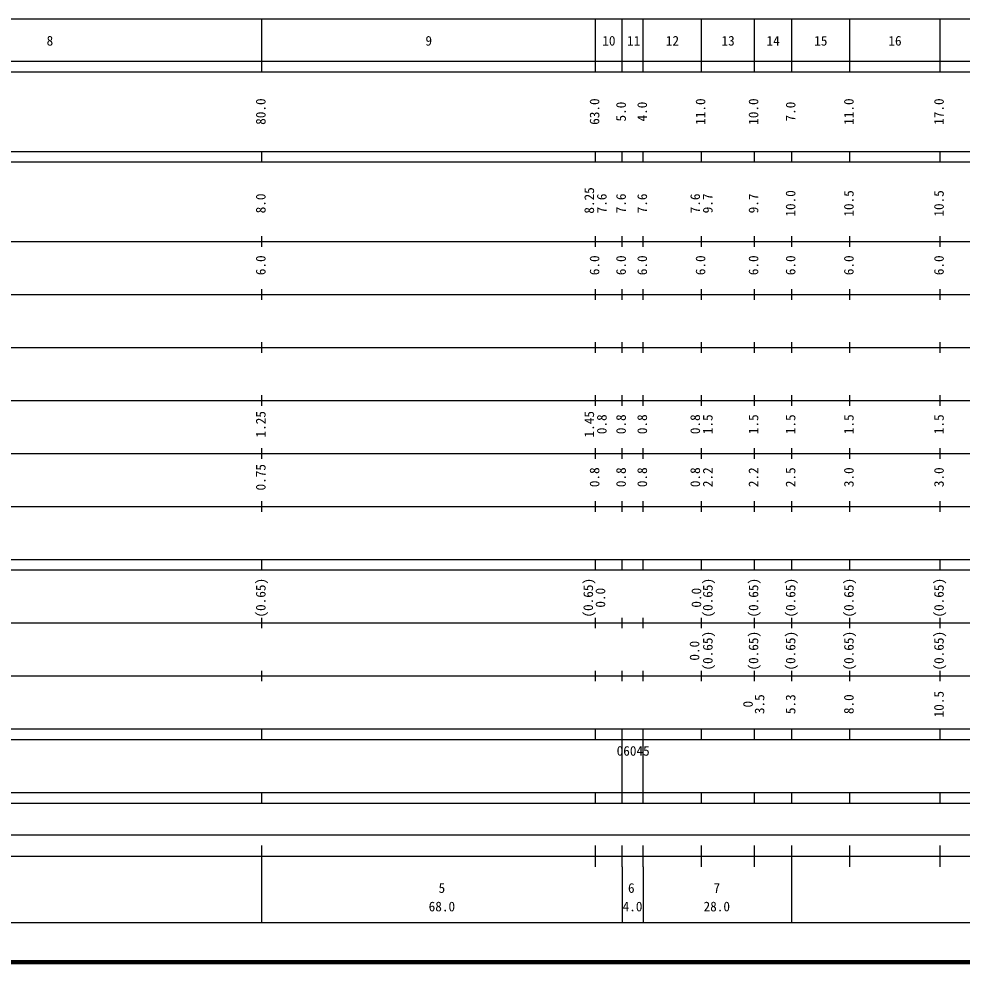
# Model space of a CAD drawing. Units: millimetres on the paper, enlarged 1000 times. Extents: x 40000 to 680000, y 20000 to 380000.
# Drawn here: x 222138 to 400172, y 20000 to 198000 of the extents above; entities that cross this region are included whole.
import ezdxf
from ezdxf.enums import TextEntityAlignment as Align

# ---------------------------------------------------------------- set-up
doc = ezdxf.new("R2010")
doc.units = ezdxf.units.MM
doc.header["$LTSCALE"] = 1000
doc.layers.add('M-TTL', color=2, linetype='Continuous', lineweight=140)
doc.layers.add('M-TTL-BAND', color=7, linetype='Continuous', lineweight=25)
doc.styles.add('ＭＳ ゴシック', font='')
doc.styles.get('ＭＳ ゴシック').set_extended_font_data('MS Gothic')

msp = doc.modelspace()

# ---------------------------------------------------------------- linework, layer by layer
at = {"layer": 'M-TTL'}
msp.add_line((40000, 20000), (680000, 20000), dxfattribs=at)
at = {"layer": 'M-TTL-BAND'}
for p, q in [((68000, 198000), (579000, 198000)), ((268000, 188000), (268000, 198000)), ((331000, 188000), (331000, 198000)), ((336000, 188000), (336000, 198000)), ((340000, 188000), (340000, 198000)), ((351000, 188000), (351000, 198000)), ((361000, 188000), (361000, 198000)), ((368000, 188000), (368000, 198000)), ((379000, 188000), (379000, 198000)), ((396000, 188000), (396000, 198000)), ((40000, 190000), (579000, 190000)), ((40000, 188000), (579000, 188000)), ((40000, 173000), (579000, 173000)), ((268000, 171000), (268000, 173000)), ((331000, 171000), (331000, 173000)), ((336000, 171000), (336000, 173000)), ((340000, 171000), (340000, 173000)), ((351000, 171000), (351000, 173000)), ((361000, 171000), (361000, 173000)), ((368000, 171000), (368000, 173000)), ((379000, 171000), (379000, 173000)), ((396000, 171000), (396000, 173000)), ((40000, 171000), (579000, 171000)), ((268000, 155000), (268000, 157000)), ((331000, 155000), (331000, 157000)), ((336000, 155000), (336000, 157000)), ((340000, 155000), (340000, 157000)), ((351000, 155000), (351000, 157000)), ((361000, 155000), (361000, 157000)), ((368000, 155000), (368000, 157000)), ((379000, 155000), (379000, 157000)), ((396000, 155000), (396000, 157000)), ((40000, 156000), (579000, 156000)), ((46000, 146000), (579000, 146000)), ((268000, 145000), (268000, 147000)), ((331000, 145000), (331000, 147000)), ((336000, 145000), (336000, 147000)), ((340000, 145000), (340000, 147000)), ((351000, 145000), (351000, 147000)), ((361000, 145000), (361000, 147000)), ((368000, 145000), (368000, 147000)), ((379000, 145000), (379000, 147000)), ((396000, 145000), (396000, 147000)), ((52000, 136000), (579000, 136000)), ((268000, 135000), (268000, 137000)), ((331000, 135000), (331000, 137000)), ((336000, 135000), (336000, 137000)), ((340000, 135000), (340000, 137000)), ((351000, 135000), (351000, 137000)), ((361000, 135000), (361000, 137000)), ((368000, 135000), (368000, 137000)), ((379000, 135000), (379000, 137000)), ((396000, 135000), (396000, 137000)), ((268000, 125000), (268000, 127000)), ((331000, 125000), (331000, 127000)), ((336000, 125000), (336000, 127000)), ((340000, 125000), (340000, 127000)), ((351000, 125000), (351000, 127000)), ((361000, 125000), (361000, 127000)), ((368000, 125000), (368000, 127000)), ((379000, 125000), (379000, 127000)), ((396000, 125000), (396000, 127000)), ((46000, 126000), (579000, 126000)), ((52000, 116000), (579000, 116000)), ((268000, 115000), (268000, 117000)), ((331000, 115000), (331000, 117000)), ((336000, 115000), (336000, 117000)), ((340000, 115000), (340000, 117000)), ((351000, 115000), (351000, 117000)), ((361000, 115000), (361000, 117000)), ((368000, 115000), (368000, 117000)), ((379000, 115000), (379000, 117000)), ((396000, 115000), (396000, 117000)), ((268000, 105000), (268000, 107000)), ((331000, 105000), (331000, 107000)), ((336000, 105000), (336000, 107000)), ((340000, 105000), (340000, 107000)), ((351000, 105000), (351000, 107000)), ((361000, 105000), (361000, 107000)), ((368000, 105000), (368000, 107000)), ((379000, 105000), (379000, 107000)), ((396000, 105000), (396000, 107000)), ((46000, 106000), (579000, 106000)), ((40000, 96000), (579000, 96000)), ((268000, 94000), (268000, 96000)), ((331000, 94000), (331000, 96000)), ((336000, 94000), (336000, 96000)), ((340000, 94000), (340000, 96000)), ((351000, 94000), (351000, 96000)), ((361000, 94000), (361000, 96000)), ((368000, 94000), (368000, 96000)), ((379000, 94000), (379000, 96000)), ((396000, 94000), (396000, 96000)), ((40000, 94000), (579000, 94000)), ((49000, 84000), (579000, 84000)), ((268000, 83000), (268000, 85000)), ((331000, 83000), (331000, 85000)), ((336000, 83000), (336000, 85000)), ((340000, 83000), (340000, 85000)), ((351000, 83000), (351000, 85000)), ((361000, 83000), (361000, 85000)), ((368000, 83000), (368000, 85000)), ((379000, 83000), (379000, 85000)), ((396000, 83000), (396000, 85000)), ((268000, 73000), (268000, 75000)), ((331000, 73000), (331000, 75000)), ((336000, 73000), (336000, 75000)), ((340000, 73000), (340000, 75000)), ((351000, 73000), (351000, 75000)), ((361000, 73000), (361000, 75000)), ((368000, 73000), (368000, 75000)), ((379000, 73000), (379000, 75000)), ((396000, 73000), (396000, 75000)), ((40000, 74000), (579000, 74000)), ((40000, 64000), (579000, 64000)), ((268000, 62000), (268000, 64000)), ((331000, 62000), (331000, 64000)), ((336000, 62000), (336000, 64000)), ((340000, 62000), (340000, 64000)), ((351000, 62000), (351000, 64000)), ((361000, 62000), (361000, 64000)), ((368000, 62000), (368000, 64000)), ((379000, 62000), (379000, 64000)), ((396000, 62000), (396000, 64000)), ((40000, 62000), (579000, 62000)), ((336000, 52000), (336000, 62000)), ((340000, 52000), (340000, 62000)), ((40000, 52000), (579000, 52000)), ((268000, 50000), (268000, 52000)), ((331000, 50000), (331000, 52000)), ((336000, 50000), (336000, 52000)), ((340000, 50000), (340000, 52000)), ((351000, 50000), (351000, 52000)), ((361000, 50000), (361000, 52000)), ((368000, 50000), (368000, 52000)), ((379000, 50000), (379000, 52000)), ((396000, 50000), (396000, 52000)), ((40000, 50000), (579000, 50000)), ((71000, 44000), (565000, 44000)), ((268000, 27500), (268000, 42000)), ((331000, 38000), (331000, 42000)), ((336000, 38000), (336000, 42000)), ((340000, 38000), (340000, 42000)), ((351000, 38000), (351000, 42000)), ((361000, 38000), (361000, 42000)), ((368000, 27500), (368000, 42000)), ((379000, 38000), (379000, 42000)), ((396000, 38000), (396000, 42000)), ((40000, 40000), (579000, 40000)), ((336000, 38000), (336000, 27500)), ((340000, 38000), (340000, 27500)), ((68000, 27500), (579000, 27500))]:
    msp.add_line(p, q, dxfattribs=at)

# ---------------------------------------------------------------- texts
at = {"layer": 'M-TTL-BAND', "style": 'ＭＳ ゴシック'}
for s, p in [('8', (228000, 192405)), ('9', (299500, 192405)), ('10', (333500, 192405)), ('11', (338173, 192405)), ('12', (345500, 192405)), ('13', (356000, 192405)), ('14', (364500, 192405)), ('15', (373500, 192405)), ('16', (387500, 192405)), ('5', (301978, 32523)), ('6', (337729, 32523)), ('7', (353866, 32523)), ('68.0', (301978, 29033)), ('4.0', (337961, 29033)), ('28.0', (353866, 29033))]:
    msp.add_text(s, height=1833, dxfattribs=at).set_placement(p, align=Align.BOTTOM_CENTER)
for s, p in [('80.0', (269251, 180500)), ('63.0', (332251, 180500)), ('5.0', (337251, 180500)), ('4.0', (341251, 180500)), ('11.0', (352251, 180500)), ('10.0', (362251, 180500)), ('7.0', (369251, 180500)), ('11.0', (380251, 180500)), ('17.0', (397251, 180500)), ('8.25', (331251, 163735)), ('8.0', (269251, 163174)), ('7.6', (333621, 163174)), ('7.6', (337251, 163174)), ('7.6', (341251, 163174)), ('7.6', (351251, 163174)), ('9.7', (353621, 163174)), ('9.7', (362251, 163174)), ('10.0', (369251, 163174)), ('10.5', (380251, 163174)), ('10.5', (397251, 163174)), ('6.0', (269251, 151500)), ('6.0', (332251, 151500)), ('6.0', (337251, 151500)), ('6.0', (341251, 151500)), ('6.0', (352251, 151500)), ('6.0', (362251, 151500)), ('6.0', (369251, 151500)), ('6.0', (380251, 151500)), ('6.0', (397251, 151500)), ('1.25', (269251, 121500)), ('1.45', (331251, 121500)), ('0.8', (333621, 121500)), ('0.8', (337251, 121500)), ('0.8', (341251, 121500)), ('0.8', (351251, 121500)), ('1.5', (353621, 121500)), ('1.5', (362251, 121500)), ('1.5', (369251, 121500)), ('1.5', (380251, 121500)), ('1.5', (397251, 121500)), ('0.75', (269251, 111500)), ('0.8', (332251, 111500)), ('0.8', (337251, 111500)), ('0.8', (341251, 111500)), ('0.8', (351251, 111500)), ('2.2', (353621, 111500)), ('2.2', (362251, 111500)), ('2.5', (369251, 111500)), ('3.0', (380251, 111500)), ('3.0', (397251, 111500)), ('(0.65)', (269251, 88764)), ('(0.65)', (331058, 88764)), ('(0.65)', (353621, 88764)), ('(0.65)', (362251, 88764)), ('(0.65)', (369251, 88764)), ('(0.65)', (380251, 88764)), ('(0.65)', (397251, 88764)), ('0.0', (333357, 88764)), ('0.0', (351472, 88764)), ('(0.65)', (353621, 78764)), ('(0.65)', (362251, 78764)), ('(0.65)', (369251, 78764)), ('(0.65)', (380251, 78764)), ('(0.65)', (397251, 78764)), ('0.0', (351114, 78764)), ('3.5', (363394, 68674)), ('5.3', (369251, 68674)), ('8.0', (380251, 68674)), ('10.5', (397251, 68674)), ('0', (361207, 68674))]:
    msp.add_text(s, height=1833, rotation=90, dxfattribs=at).set_placement(p, align=Align.BOTTOM_CENTER)
msp.add_text('06045', height=1833, dxfattribs=at).set_placement((334968, 58405), align=Align.BOTTOM_LEFT)

doc.saveas('drawing.dxf')
